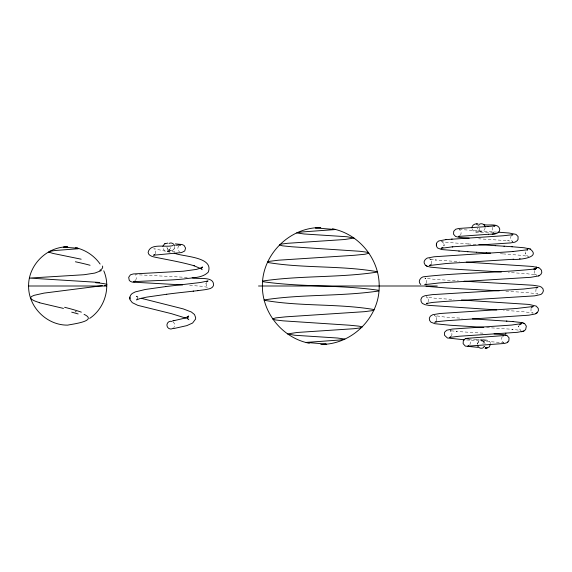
<?xml version="1.0" encoding="UTF-8"?>
<svg xmlns="http://www.w3.org/2000/svg" width="572" height="572" viewBox="0 0 572 572"><rect width="100%" height="100%" fill="white"/><g stroke="black" fill="none" stroke-linecap="round" stroke-linejoin="round"><path stroke-width="0.43" stroke-dasharray="2.86 2.15" d="M479.722 228.128L478.828 230.409L476.741 231.681M206.013 283.426L206.349 285.714L207.872 287.358L201.923 286.286L189.039 285.306M482.868 343.886L483.876 341.455L486.136 340.268L480.909 340.526M170.449 247.483L170.363 248.041M444.036 245.302L443.986 245.86L444.101 244.551L443.457 246.718M477.384 343.915L478.514 341.648L480.816 340.533M170.299 248.284L170.27 248.391M205.92 283.805L206.413 282.432M534.298 270.52L534.177 272.801L535.321 274.717L534.784 274.21L536.793 275.168L527.105 273.731L508.365 272.415M436.772 320.299L436.743 317.367L435.871 316.094L436.314 316.566L434.312 315.544L444.709 317.038L462.14 318.254M525.718 251.83L525.504 254.061L525.361 253.503L525.961 254.926L528.421 256.528L522.865 255.448L503.489 253.925M531.073 308.194L530.98 311.154L531.774 312.426L533.161 313.091L523.359 311.676L503.553 310.317M431.538 263.842L431.617 260.853L429.572 258.716L431.116 259.609L429.729 258.994L436.1 260.038L435.421 259.967L459.395 261.704M170.206 248.584L169.062 250.143L167.324 250.944M426.605 283.19L426.819 280.208L424.882 277.971L425.79 278.471L425.125 278.214L435.221 279.429L458.372 280.873M536.071 288.746L535.807 291.727L537.716 293.994L527.684 292.585L504.054 291.112M155.412 253.832L155.684 250.865L153.796 248.62L170.177 252.252M428.099 301.98L428.521 299.056L428.65 299.542L427.978 298.141L426.169 296.832L433.626 298.098L454.011 299.564M484.841 346.081L484.813 346.146A3.897 3.897 0 0 1 484.334 346.854M169.598 249.857L169.855 249.385M484.791 346.189L484.441 346.739M519.19 325.268L518.632 326.619L518.725 326.14L518.933 328.378L521.035 330.494L512.033 329.257L512.619 329.308L486.3 327.527M135.707 280.33L136.393 278.121L135.292 275.404M511.261 235.75C509.866 237.666 510.724 240.655 512.934 241.527L507.629 240.655L508.236 240.712L478.707 238.796M451.337 336.057L451.952 334.627L451.751 332.389L450.357 330.645L451.058 331.167L449.663 330.573L456.964 331.517L456.406 331.474L483.404 333.183M492.707 227.32L492.127 230.416L494.036 232.926M469.884 344.723L470.606 341.827L468.968 339.26M460.338 235.292C461.818 233.455 461.089 230.416 458.937 229.458M502.309 336.701C500.8 338.524 501.494 341.57 503.639 342.564M178.914 245.817C177.227 247.462 177.585 250.55 179.594 251.78M167.231 250.958C170.156 251.716 175.039 250.3 174.739 246.704M167.596 250.893L167.474 250.929M476.598 231.71L478.292 231.588M478.271 231.596L481.452 231.488M481.481 340.497L482.525 340.697M170.871 250.765L170.385 250.743M476.397 339.475L480.18 339.675M476.44 339.475L468.318 338.931M174.925 251.68C171.235 250.722 164.514 253.017 162.827 248.169M480.137 339.668L481.91 339.768M481.831 339.768L483.469 339.861M187.251 277.413L135.049 274.639M484.584 339.932C486.929 339.761 490.032 340.569 490.461 343.286M497.132 232.132L458.558 229.401M500.278 253.732L503.825 253.947M466.423 339.925L503.989 342.721M468.053 243.951L476.976 244.523M483.361 339.854L484.713 339.94M468.318 243.965L446.896 242.392L441.57 241.513M472.05 228.829C475.168 236.172 488.331 230.194 494.308 233.083M475.604 231.853L476.676 231.967M487.473 340.24L487.001 340.147M169.469 250.529L167.76 249.306L166.938 247.419M482.832 340.833L484.427 342.042L485.206 343.922M187.952 318.969L187.366 318.69L189.182 319.977L187.78 318.304L188.188 319.448L187.931 318.046M441.627 241.541L443.407 242.993L444.058 245.102M138.074 297.097L136.379 296.089L137.537 296.961L136.687 295.967L137.58 297.983M478.657 225.239L479.193 225.954M483.948 346.789L483.383 346.031M201.158 268.668L202.266 269.905L201.573 268.604L201.88 269.855L201.752 269.162M174.696 246.518A3.897 3.897 0 0 1 171.171 250.75A3.897 3.897 0 0 1 166.938 247.226M172.951 321.872A3.897 3.897 0 0 1 173.838 327.584M477.434 344.051A3.897 3.897 0 0 1 485.185 344.051M485.185 227.949A3.897 3.897 0 0 1 477.434 227.949M477.849 225.811A3.897 3.897 0 0 1 478.285 225.146"/><path stroke-width="0.86" d="M471.95 227.921C471.886 224.882 475.289 223.359 477.942 223.809M490.533 344.044L489.21 347.054L486.121 348.105M467.839 251.701L441.534 249.535L437.458 247.933L436.4 245.981L436.443 243.794L437.015 242.378L438.731 240.962L445.874 239.611L503.196 235.771L512.927 234.684L511.761 235.163M436.443 243.794L436.314 245.216M186.472 318.325L171.357 313.649L137.859 305.369L132.289 302.667L130.044 299.735L129.858 297.133L130.688 295.088L132.139 293.522L135.235 291.92L145.174 289.503L165.744 286.572M162.813 246.246L164.572 243.844L167.753 243.1M188.016 317.31L188.61 315.987L187.63 317.245L188.667 316.316L184.499 318.211L174.624 320.506M137.459 298.613L136.465 299.957L139.868 298.598L146.89 297.09L166.738 294.258M201.916 267.696L202.209 267.024L201.551 268.232L202.524 267.131L201.065 268.125L201.666 267.767L196.553 269.383L183.305 271.214L133.297 273.945L130.38 274.86L128.686 277.334L129.236 280.244L130.287 281.317L132.239 282.11L182.632 284.928M436.436 320.963L434.663 322.451L437.687 321.6L446.21 320.735L528.785 315.193L535.256 313.978L537.272 312.627L538.424 310.625L538.266 308.415L536.221 306.099L528.943 304.433L461.382 300.014M431.152 264.529L429.25 265.544L446.289 263.513L513.67 259.259M531.452 307.529L533.283 306.485L516.731 308.451L440.183 313.492L432.811 314.686L430.366 316.152L429.329 318.168L429.572 320.37L430.938 322.179L434.942 323.723L449.864 325.225L483.755 327.363M488.445 234.27C491.863 234.184 499.971 234.763 499.778 229.172C498.219 222.587 488.409 226.047 483.983 224.61M468.761 345.731L467.717 346.16L504.418 343.465L506.964 342.728L508.858 340.826L509.059 337.83L507.121 335.614L504.511 334.763L494.058 333.855M206.864 281.817L208.065 280.923L200.515 282.497L165.644 286.586M535.085 269.226L536.271 268.354L534.791 269.233L536.128 268.611L533.833 269.105L534.555 269.012C498.076 272.937 461.232 272.544 424.781 276.619C420.813 276.362 417.131 281.646 420.742 284.513M89.682 318.389C104.79 308.301 110.947 287.516 103.789 270.821M519.683 324.66L521.685 323.602L511.475 325.082L452.33 329.057L446.689 330.223L444.573 332.282L444.537 335.278L447.39 337.98L464.65 339.818M442.978 247.311L441.026 248.362L452.781 246.782L452.245 246.832L510.41 242.928L514.957 242.163L517.159 240.733L518.032 239.461L518.082 236.529L515.98 234.37L509.008 233.004L497.983 232.182M135.214 280.902L133.941 281.731C150.658 280.537 167.467 280.637 184.163 278.95C192.12 277.513 202.08 278.357 208.215 272.2C214.5 256.356 181.76 256.821 174.11 253.053M507.292 342.521L507.943 342.013M450.829 336.651L449.599 337.444L459.009 336.257L517.567 332.303L523.873 331.038L525.654 329.579L526.333 326.133L524.653 323.638L521.55 322.551L512.669 321.535M535.921 313.649L536.515 313.199M536.679 313.084L537.272 312.627M426.09 283.905L424.789 284.634L438.903 282.976L530.787 277.306L538.717 275.911L540.826 274.488L541.806 272.465L541.462 270.177L539.389 267.982L532.589 266.466L466.23 262.126M536.6 288.059L537.916 287.337L523.673 289.024L432.318 294.644L425.182 295.674L423.08 296.468L421.85 297.39L420.899 299.421L421.121 301.473L422.3 303.417L425.096 304.69L428.621 305.355L496.718 309.895M154.84 254.49L153.518 255.205L181.639 252.559L184.749 250.951L185.564 248.076L184.12 245.488L182.132 244.523L175.368 243.901M101.394 270.577L94.866 273.058L84.098 274.732L29.415 278.078L99.664 282.461M427.098 303.096L426.419 303.503L432.618 302.416L444.251 301.487L534.677 295.853L540.948 294.466L542.556 292.964L543.4 290.848L542.928 288.667L541.319 287.094L539.56 286.286L533.226 285.278L464.014 281.188M538.717 275.911L539.332 275.547M527.112 250.1L527.784 249.735L512.583 251.566L513.077 251.53L434.105 256.778L427.184 258.079L425.296 259.459L424.188 261.411L424.152 262.941L425.168 264.95L427.327 266.359L430.766 267.181L446.947 268.69L501.322 271.986M459.509 236.029L458.444 236.436L488.645 234.255M503.124 335.964L504.175 335.549L466.881 338.338L464.807 339.032L463.313 340.655L463.141 343.672L465.315 346.11L477.92 347.347M179.822 245.123L180.752 244.83L175.697 245.309M493.958 226.212L495.023 225.847L487.952 226.505M164.9 243.672L165.279 243.493M49.507 251.394L55.112 250.507L77.17 248.827M465.486 338.717L465.844 338.61M521.256 331.789L521.943 331.588M523.158 331.245L523.873 331.038M173.416 320.728L174.696 320.499M172.451 320.899L173.516 320.713M173.688 328.585L186.844 325.625L192.621 323.016L195.61 319.012L195.631 317.546L194.516 314.543L191.334 311.99L183.269 308.909L141.398 298.341M102.352 285.685L44.037 293.107L34.17 295.316L31.703 296.41L30.595 297.626A36.143 6.471 4.8 0 0 39.74 302.667M486.843 348.041L487.408 347.948M166.638 294.273C179.458 292.514 192.263 291.484 205.305 289.647C208.108 289.017 212.112 288.86 213.406 285.757C214.965 275.454 197.519 279.751 192.171 277.72M193.172 291.177L193.601 291.127M197.54 290.676L198.055 290.619M513.17 259.295C517.681 260.031 542.206 257.886 529.886 248.884M495.409 233.698L492.142 234.012M320.792 344.401C352.023 344.859 379.665 317.231 379.193 286C379.365 258.994 359.002 234.019 332.504 228.786M451.623 239.103L452.152 239.06M445.874 239.611L446.517 239.561M519.498 258.787L520.091 258.737M173.202 245.481C166.016 247.933 150.107 242.457 148.119 252.474C148.491 255.677 152.274 256.549 154.862 257.15C168.032 259.867 181.338 262.055 194.273 265.801L193.808 265.651L201.037 268.747M505.562 333.283L505.991 333.254M486.2 348.105L484.999 348.169M488.145 226.491L458.658 228.464L455.684 229.25L453.739 231.267L453.553 234.213L455.534 236.458L459.173 237.38L469.147 238.195M322.429 344.351L326.255 344.079L306.192 342.413L339.99 339.997L344.895 339.067L337.523 338.023L294.58 335.249L287.594 333.926L297.104 332.475L354.025 328.707L360.281 327.913L362.14 327.027L359.052 326.162L349.792 325.232L283.054 320.842L275.261 319.92L272.608 318.904L275.654 317.903L285.728 316.838L364.493 311.676L372.157 310.667L373.952 310.045L373.959 309.538C337.852 303.403 300.1 306.671 264.157 300.25L264.371 299.907C302.073 294.037 340.919 296.582 378.678 290.991L378.728 290.319C340.462 284.684 301.137 287.223 262.855 281.681L262.905 281.009C300.657 275.382 339.503 277.906 377.22 272.093L377.427 271.75C341.484 265.329 303.746 268.533 267.632 262.462L267.639 261.955L269.426 261.332L278.643 260.188L354.111 255.298L365.043 254.233L368.897 253.246L367.031 252.216L359.938 251.287L291.791 246.768L282.539 245.838L279.443 244.973L281.31 244.087L287.566 243.293L344.487 239.525L353.997 238.074L347.011 236.751L304.061 233.977L296.696 232.933L301.601 232.003L335.414 229.544L315.336 227.906L320.785 227.599C289.554 227.127 261.933 254.776 262.391 286C262.198 313.091 282.718 338.109 309.309 343.257M28.793 286L106.664 286M258.501 286L437.287 286M499.177 290.848L447.347 288.045L426.054 286.307M495.238 245.653L504.318 246.217M495.431 245.667L478.85 244.637M458.794 251.122L459.209 251.151M486.307 252.874L490.533 253.131M472.415 318.883L513.256 321.586M467.574 251.687L476.612 252.259M476.497 252.252L486.357 252.874M511.876 246.718L524.159 247.769L530.616 249.099M503.975 246.196L512.348 246.746M506.442 321.056L506.914 321.092M476.462 224.11L477.32 224.331M77.649 248.234L63.485 247.161L67.718 246.875C46.797 246.561 28.293 265.079 28.6 286C28.278 306.928 46.804 325.439 67.725 325.125C71.622 324.16 98.613 321.121 84.07 314.357M485.528 347.79L486.107 347.898M467.581 338.753L468.304 338.939M81.153 259.195L52.874 253.403L49.013 252.18M485.914 347.862L485.356 347.704M63.478 308.415L39.253 302.702M535.971 266.96L536.672 267.131M537.987 267.481L538.71 267.66M75.49 311.59L76.162 311.783M527.856 248.312L528.557 248.513M523.301 323.087L524.016 323.302M521.55 322.551L522.236 322.758M75.576 247.669C85.471 249.821 94.308 255.755 100.114 264.042M505.198 334.949L506.763 335.457M425.718 265.422L426.397 265.808M426.662 265.98L427.327 266.359M129.858 297.133L129.865 297.919M129.865 298.219L129.88 298.999M169.026 243.415A3.897 3.897 0 0 1 174.56 245.803M173.273 328.149A3.897 3.897 0 0 1 167.003 325.904A3.897 3.897 0 0 1 171.893 321.385M483.762 347.426A3.897 3.897 0 0 1 477.477 345.109M478.857 224.574A3.897 3.897 0 0 1 485.135 226.891M76.984 248.241A10.854 0.586 1.1 0 1 78.5 248.491M78.621 248.591A11.526 0.651 -0.7 0 1 77.585 248.834M48.827 252.18A19.469 1.981 1 0 1 50.193 251.437M75.404 261.776A31.753 3.046 11.1 0 1 90.069 265.265M102.452 266.03A32.933 8.287 2.5 0 1 99.764 270.327M95.76 282.74A39.103 2.881 0 0 1 104.44 285.743M64.586 307.286A30.094 3.589 13.4 0 1 81.353 312.155M71.707 312.162A27.077 2.788 12.7 0 1 78.149 313.949M134.256 281.567L134.67 281.61L133.533 281.774L134.256 281.567"/></g></svg>
